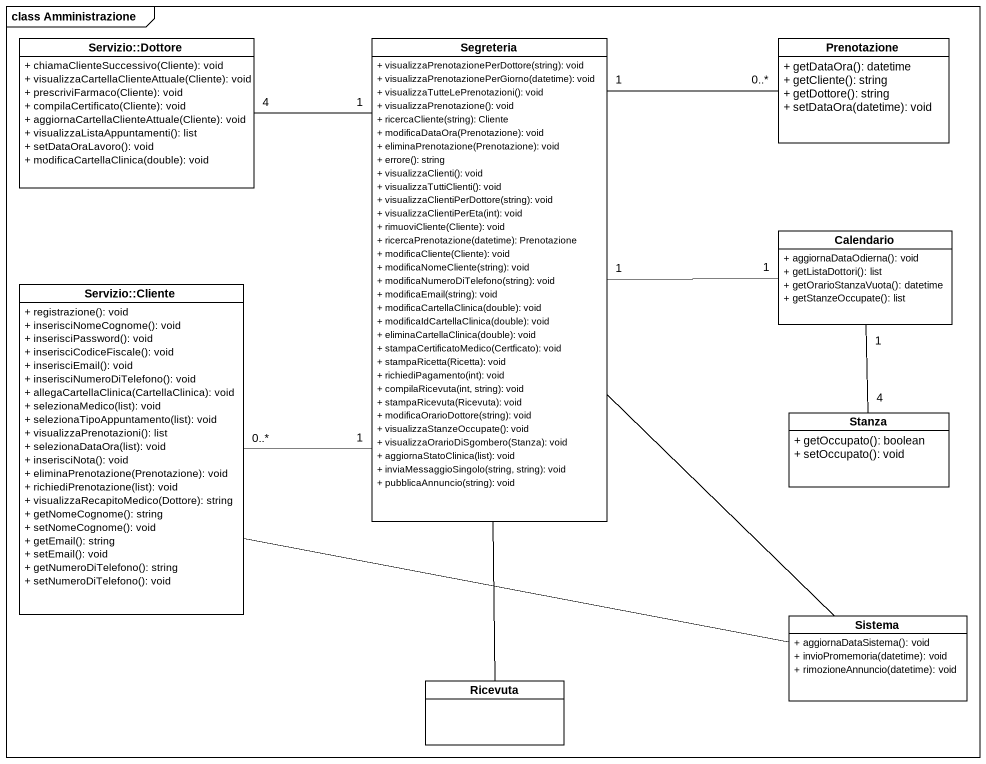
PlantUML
@startuml
mainframe class Amministrazione
hide circle
hide empty members
skinparam classAttributeIconSize 0
class "Servizio::Dottore" as Servizio_Dottore {
  + chiamaClienteSuccessivo(Cliente): void
  + visualizzaCartellaClienteAttuale(Cliente): void
  + prescriviFarmaco(Cliente): void
  + compilaCertificato(Cliente): void
  + aggiornaCartellaClienteAttuale(Cliente): void
  + visualizzaListaAppuntamenti(): list
  + setDataOraLavoro(): void
  + modificaCartellaClinica(double): void
}
class Segreteria {
  + visualizzaPrenotazionePerDottore(string): void
  + visualizzaPrenotazionePerGiorno(datetime): void
  + visualizzaTutteLePrenotazioni(): void
  + visualizzaPrenotazione(): void
  + ricercaCliente(string): Cliente
  + modificaDataOra(Prenotazione): void
  + eliminaPrenotazione(Prenotazione): void
  + errore(): string
  + visualizzaClienti(): void
  + visualizzaTuttiClienti(): void
  + visualizzaClientiPerDottore(string): void
  + visualizzaClientiPerEta(int): void
  + rimuoviCliente(Cliente): void
  + ricercaPrenotazione(datetime): Prenotazione
  + modificaCliente(Cliente): void
  + modificaNomeCliente(string): void
  + modificaNumeroDiTelefono(string): void
  + modificaEmail(string): void
  + modificaCartellaClinica(double): void
  + modificaIdCartellaClinica(double): void
  + eliminaCartellaClinica(double): void
  + stampaCertificatoMedico(Certficato): void
  + stampaRicetta(Ricetta): void
  + richiediPagamento(int): void
  + compilaRicevuta(int, string): void
  + stampaRicevuta(Ricevuta): void
  + modificaOrarioDottore(string): void
  + visualizzaStanzeOccupate(): void
  + visualizzaOrarioDiSgombero(Stanza): void
  + aggiornaStatoClinica(list): void
  + inviaMessaggioSingolo(string, string): void
  + pubblicaAnnuncio(string): void
}
class Prenotazione {
  + getDataOra(): datetime
  + getCliente(): string
  + getDottore(): string
  + setDataOra(datetime): void
}
class Calendario {
  + aggiornaDataOdierna(): void
  + getListaDottori(): list
  + getOrarioStanzaVuota(): datetime
  + getStanzeOccupate(): list
}
class "Servizio::Cliente" as Servizio_Cliente {
  + registrazione(): void
  + inserisciNomeCognome(): void
  + inserisciPassword(): void
  + inserisciCodiceFiscale(): void
  + inserisciEmail(): void
  + inserisciNumeroDiTelefono(): void
  + allegaCartellaClinica(CartellaClinica): void
  + selezionaMedico(list): void
  + selezionaTipoAppuntamento(list): void
  + visualizzaPrenotazioni(): list
  + selezionaDataOra(list): void
  + inserisciNota(): void
  + eliminaPrenotazione(Prenotazione): void
  + richiediPrenotazione(list): void
  + visualizzaRecapitoMedico(Dottore): string
  + getNomeCognome(): string
  + setNomeCognome(): void
  + getEmail(): string
  + setEmail(): void
  + getNumeroDiTelefono(): string
  + setNumeroDiTelefono(): void
}
class Stanza {
  + getOccupato(): boolean
  + setOccupato(): void
}
class Sistema {
  + aggiornaDataSistema(): void
  + invioPromemoria(datetime): void
  + rimozioneAnnuncio(datetime): void
}
class Ricevuta
Segreteria "1" -left- "4" Servizio_Dottore
Segreteria "1" -right- "0..*" Prenotazione
Segreteria "1" -right- "1" Calendario
Segreteria "1" -left- "0..*" Servizio_Cliente
Segreteria -- Sistema
Segreteria -- Ricevuta
Servizio_Cliente -right- Sistema
Stanza "4" -up- "1" Calendario
@enduml
